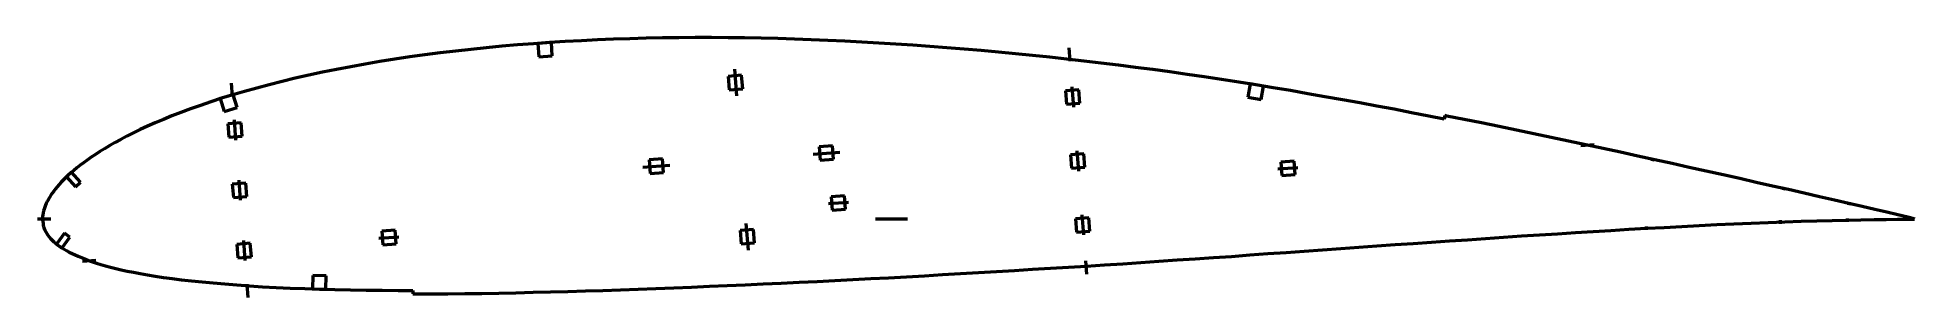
# Model space of a CAD drawing. Header units: metres. Extents: x -210 to 350, y -23 to 54.
import ezdxf

# ---------------------------------------------------------------- set-up
doc = ezdxf.new("R2010")
doc.units = ezdxf.units.M
for name, color, linetype, lineweight in [('FoilLayer', 1, 'Continuous', 50), ('StringerLayer', 1, 'Continuous', 50), ('SubLayer', 1, 'Continuous', 50)]:
    doc.layers.add(name, color=color, linetype=linetype, lineweight=lineweight)

msp = doc.modelspace()

# ---------------------------------------------------------------- linework, layer by layer
at = {"layer": 'FoilLayer'}
for p, q in [((-80.74, 50.51), (-85.34, 49.99)), ((-76.11, 50.99), (-80.74, 50.51)), ((-71.45, 51.42), (-76.11, 50.99)), ((-66.76, 51.83), (-71.45, 51.42)), ((-62.04, 52.19), (-66.76, 51.83)), ((-57.3, 52.52), (-62.04, 52.19)), ((-52.53, 52.82), (-57.3, 52.52)), ((-47.75, 53.09), (-52.53, 52.82)), ((-42.95, 53.32), (-47.75, 53.09)), ((-38.13, 53.52), (-42.95, 53.32)), ((-33.29, 53.68), (-38.13, 53.52)), ((-28.44, 53.81), (-33.29, 53.68)), ((-23.57, 53.91), (-28.44, 53.81)), ((-18.7, 53.97), (-23.57, 53.91)), ((-13.8, 54.01), (-18.7, 53.97)), ((-8.9, 54.02), (-13.8, 54.01)), ((-3.98, 53.99), (-8.9, 54.02)), ((0.94, 53.93), (-3.98, 53.99)), ((5.88, 53.84), (0.94, 53.93)), ((10.84, 53.72), (5.88, 53.84)), ((15.82, 53.57), (10.84, 53.72)), ((20.81, 53.39), (15.82, 53.57)), ((25.83, 53.19), (20.81, 53.39)), ((30.87, 52.95), (25.83, 53.19)), ((35.92, 52.68), (30.87, 52.95)), ((40.99, 52.39), (35.92, 52.68)), ((46.07, 52.07), (40.99, 52.39)), ((51.16, 51.74), (46.07, 52.07)), ((56.25, 51.38), (51.16, 51.74)), ((61.34, 50.99), (56.25, 51.38)), ((66.44, 50.57), (61.34, 50.99)), ((71.55, 50.13), (66.44, 50.57)), ((-116.54, 45.34), (-120.79, 44.54)), ((-112.22, 46.11), (-116.54, 45.34)), ((-107.85, 46.86), (-112.22, 46.11)), ((-103.43, 47.57), (-107.85, 46.86)), ((-98.97, 48.24), (-103.43, 47.57)), ((-94.46, 48.86), (-98.97, 48.24)), ((-89.92, 49.44), (-94.46, 48.86)), ((-85.34, 49.99), (-89.92, 49.44)), ((76.66, 49.67), (71.55, 50.13)), ((81.77, 49.19), (76.66, 49.67)), ((86.88, 48.69), (81.77, 49.19)), ((91.99, 48.16), (86.88, 48.69)), ((97.11, 47.6), (91.99, 48.16)), ((102.22, 47.01), (97.11, 47.6)), ((107.34, 46.4), (102.22, 47.01)), ((112.47, 45.78), (107.34, 46.4)), ((117.59, 45.15), (112.47, 45.78)), ((122.71, 44.48), (117.59, 45.15)), ((-140.88, 39.96), (-144.62, 38.97)), ((-137.03, 40.94), (-140.88, 39.96)), ((-133.1, 41.9), (-137.03, 40.94)), ((-129.08, 42.83), (-133.1, 41.9)), ((-124.97, 43.71), (-129.08, 42.83)), ((-120.79, 44.54), (-124.97, 43.71)), ((127.83, 43.78), (122.71, 44.48)), ((132.96, 43.04), (127.83, 43.78)), ((138.09, 42.28), (132.96, 43.04)), ((143.23, 41.51), (138.09, 42.28)), ((148.37, 40.73), (143.23, 41.51)), ((153.51, 39.92), (148.37, 40.73)), ((158.65, 39.08), (153.51, 39.92)), ((-161.42, 33.83), (-164.38, 32.77)), ((-158.33, 34.89), (-161.42, 33.83)), ((-155.11, 35.94), (-158.33, 34.89)), ((-151.74, 36.97), (-155.11, 35.94)), ((-148.25, 37.98), (-151.74, 36.97)), ((-144.62, 38.97), (-148.25, 37.98)), ((163.79, 38.21), (158.65, 39.08)), ((168.95, 37.31), (163.79, 38.21)), ((174.12, 36.41), (168.95, 37.31)), ((179.3, 35.5), (174.12, 36.41)), ((184.47, 34.59), (179.3, 35.5)), ((189.63, 33.63), (184.47, 34.59)), ((194.79, 32.65), (189.63, 33.63)), ((-174.88, 28.62), (-177.18, 27.61)), ((-172.45, 29.63), (-174.88, 28.62)), ((-169.89, 30.67), (-172.45, 29.63)), ((-167.2, 31.71), (-169.89, 30.67)), ((-164.38, 32.77), (-167.2, 31.71)), ((199.95, 31.65), (194.79, 32.65)), ((205.12, 30.63), (199.95, 31.65)), ((209.71, 29.74), (205.12, 30.63)), ((209.91, 30.77), (209.71, 29.74)), ((210.5, 30.65), (209.91, 30.77)), ((215.68, 29.65), (210.5, 30.65)), ((220.86, 28.63), (215.68, 29.65)), ((226.04, 27.57), (220.86, 28.63)), ((-186.86, 22.75), (-188.47, 21.82)), ((-185.15, 23.69), (-186.86, 22.75)), ((-183.33, 24.65), (-185.15, 23.69)), ((-181.4, 25.62), (-183.33, 24.65)), ((-179.35, 26.61), (-181.4, 25.62)), ((-177.18, 27.61), (-179.35, 26.61)), ((231.21, 26.48), (226.04, 27.57)), ((236.39, 25.37), (231.21, 26.48)), ((241.56, 24.26), (236.39, 25.37)), ((246.75, 23.17), (241.56, 24.26)), ((251.93, 22.09), (246.75, 23.17)), ((-195.16, 17.54), (-196.26, 16.74)), ((-193.99, 18.35), (-195.16, 17.54)), ((-192.73, 19.18), (-193.99, 18.35)), ((-191.4, 20.04), (-192.73, 19.18)), ((-189.98, 20.92), (-191.4, 20.04)), ((-188.47, 21.82), (-189.98, 20.92)), ((257.1, 20.99), (251.93, 22.09)), ((262.27, 19.86), (257.1, 20.99)), ((267.43, 18.72), (262.27, 19.86)), ((272.57, 17.58), (267.43, 18.72)), ((277.69, 16.46), (272.57, 17.58)), ((-202.27, 11.62), (-202.92, 10.93)), ((-201.57, 12.31), (-202.27, 11.62)), ((-200.82, 13.02), (-201.57, 12.31)), ((-200.02, 13.73), (-200.82, 13.02)), ((-199.17, 14.46), (-200.02, 13.73)), ((-198.26, 15.2), (-199.17, 14.46)), ((-197.29, 15.97), (-198.26, 15.2)), ((-196.26, 16.74), (-197.29, 15.97)), ((282.8, 15.35), (277.69, 16.46)), ((287.86, 14.25), (282.8, 15.35)), ((292.88, 13.12), (287.86, 14.25)), ((297.85, 12), (292.88, 13.12)), ((302.78, 10.88), (297.85, 12)), ((-206.76, 5.81), (-207.1, 5.2)), ((-206.4, 6.42), (-206.76, 5.81)), ((-206.01, 7.04), (-206.4, 6.42)), ((-205.59, 7.67), (-206.01, 7.04)), ((-205.13, 8.3), (-205.59, 7.67)), ((-204.64, 8.95), (-205.13, 8.3)), ((-204.11, 9.6), (-204.64, 8.95)), ((-203.53, 10.26), (-204.11, 9.6)), ((-202.92, 10.93), (-203.53, 10.26)), ((307.64, 9.78), (302.78, 10.88)), ((312.43, 8.73), (307.64, 9.78)), ((317.12, 7.67), (312.43, 8.73)), ((321.7, 6.62), (317.12, 7.67)), ((326.13, 5.59), (321.7, 6.62)), ((-208.47, 0.73), (-208.5, 0.21)), ((-208.5, 0.21), (-208.47, -0.27)), ((-208.4, 1.22), (-208.47, 0.73)), ((-208.3, 1.81), (-208.4, 1.22)), ((-208.19, 2.38), (-208.3, 1.81)), ((-208.05, 2.95), (-208.19, 2.38)), ((-207.87, 3.5), (-208.05, 2.95)), ((-207.66, 4.05), (-207.87, 3.5)), ((-207.4, 4.61), (-207.66, 4.05)), ((-207.1, 5.2), (-207.4, 4.61)), ((330.37, 4.6), (326.13, 5.59)), ((334.4, 3.67), (330.37, 4.6)), ((338.18, 2.8), (334.4, 3.67)), ((341.71, 1.97), (338.18, 2.8)), ((344.98, 1.2), (341.71, 1.97)), ((348.01, 0.5), (344.98, 1.2)), ((349.9, 0.06), (348.01, 0.5)), ((349.99, -0.08), (349.9, 0.06)), ((-208.47, -0.27), (-208.43, -0.82)), ((-208.43, -0.82), (-208.37, -1.35)), ((-208.37, -1.35), (-208.29, -1.86)), ((-208.29, -1.86), (-208.18, -2.37)), ((-208.18, -2.37), (-208.02, -2.86)), ((-208.02, -2.86), (-207.82, -3.37)), ((-207.82, -3.37), (-207.57, -3.86)), ((-207.57, -3.86), (-207.27, -4.36)), ((-207.27, -4.36), (-206.92, -4.85)), ((-206.92, -4.85), (-206.53, -5.35)), ((-206.53, -5.35), (-206.11, -5.84)), ((222.02, -5.81), (227.4, -5.44)), ((227.4, -5.44), (232.77, -5.09)), ((232.77, -5.09), (238.14, -4.74)), ((238.14, -4.74), (243.48, -4.41)), ((243.48, -4.41), (248.81, -4.08)), ((248.81, -4.08), (254.13, -3.74)), ((254.13, -3.74), (259.44, -3.41)), ((259.44, -3.41), (264.75, -3.09)), ((264.75, -3.09), (270.03, -2.8)), ((270.03, -2.8), (275.3, -2.53)), ((275.3, -2.53), (280.56, -2.26)), ((280.56, -2.26), (285.79, -1.98)), ((285.79, -1.98), (290.98, -1.71)), ((290.98, -1.71), (296.14, -1.48)), ((296.14, -1.48), (301.26, -1.26)), ((301.26, -1.26), (306.33, -1.05)), ((306.33, -1.05), (311.3, -0.87)), ((311.3, -0.87), (316.16, -0.72)), ((316.16, -0.72), (320.89, -0.58)), ((320.89, -0.58), (325.48, -0.46)), ((325.48, -0.46), (329.86, -0.35)), ((329.86, -0.35), (334.02, -0.28)), ((334.02, -0.28), (337.93, -0.21)), ((337.93, -0.21), (341.57, -0.15)), ((341.57, -0.15), (344.95, -0.11)), ((344.95, -0.11), (348.06, -0.09)), ((348.06, -0.09), (349.99, -0.08)), ((-206.11, -5.84), (-205.65, -6.32)), ((-205.65, -6.32), (-205.15, -6.79)), ((-205.15, -6.79), (-204.61, -7.26)), ((-204.61, -7.26), (-204.04, -7.72)), ((-204.04, -7.72), (-203.42, -8.16)), ((-203.42, -8.16), (-202.77, -8.6)), ((-202.77, -8.6), (-202.07, -9.03)), ((-202.07, -9.03), (-201.32, -9.46)), ((-201.32, -9.46), (-200.53, -9.88)), ((-200.53, -9.88), (-199.7, -10.3)), ((-199.7, -10.3), (-198.81, -10.71)), ((-198.81, -10.71), (-197.88, -11.13)), ((-197.88, -11.13), (-196.91, -11.54)), ((140.84, -11.53), (146.26, -11.15)), ((146.26, -11.15), (151.68, -10.75)), ((151.68, -10.75), (157.1, -10.35)), ((157.1, -10.35), (162.52, -9.97)), ((162.52, -9.97), (167.94, -9.6)), ((167.94, -9.6), (173.37, -9.23)), ((173.37, -9.23), (178.8, -8.85)), ((178.8, -8.85), (184.22, -8.45)), ((184.22, -8.45), (189.63, -8.04)), ((189.63, -8.04), (195.04, -7.65)), ((195.04, -7.65), (200.45, -7.28)), ((200.45, -7.28), (205.86, -6.92)), ((205.86, -6.92), (211.25, -6.56)), ((211.25, -6.56), (216.64, -6.19)), ((216.64, -6.19), (222.02, -5.81)), ((-196.91, -11.54), (-195.87, -11.94)), ((-195.87, -11.94), (-194.78, -12.35)), ((-194.78, -12.35), (-193.62, -12.75)), ((-193.62, -12.75), (-192.4, -13.15)), ((-192.4, -13.15), (-191.1, -13.55)), ((-191.1, -13.55), (-189.71, -13.94)), ((-189.71, -13.94), (-188.25, -14.35)), ((-188.25, -14.35), (-186.69, -14.74)), ((-186.69, -14.74), (-185.04, -15.14)), ((-185.04, -15.14), (-183.27, -15.53)), ((-183.27, -15.53), (-181.38, -15.91)), ((-181.38, -15.91), (-179.36, -16.29)), ((-179.36, -16.29), (-177.19, -16.66)), ((-177.19, -16.66), (-174.89, -17.04)), ((54.63, -16.91), (59.99, -16.6)), ((59.99, -16.6), (65.35, -16.3)), ((65.35, -16.3), (70.71, -16)), ((70.71, -16), (76.08, -15.69)), ((76.08, -15.69), (81.45, -15.36)), ((81.45, -15.36), (86.82, -15.02)), ((86.82, -15.02), (92.2, -14.68)), ((92.2, -14.68), (97.59, -14.35)), ((97.59, -14.35), (102.98, -14.03)), ((102.98, -14.03), (108.38, -13.7)), ((108.38, -13.7), (113.78, -13.35)), ((113.78, -13.35), (119.19, -12.97)), ((119.19, -12.97), (124.59, -12.59)), ((124.59, -12.59), (130.01, -12.23)), ((130.01, -12.23), (135.42, -11.88)), ((135.42, -11.88), (140.84, -11.53)), ((-174.89, -17.04), (-172.43, -17.42)), ((-172.43, -17.42), (-169.81, -17.78)), ((-169.81, -17.78), (-167.02, -18.13)), ((-167.02, -18.13), (-164.06, -18.47)), ((-164.06, -18.47), (-160.93, -18.79)), ((-160.93, -18.79), (-157.63, -19.09)), ((-157.63, -19.09), (-154.15, -19.37)), ((-154.15, -19.37), (-150.53, -19.66)), ((-150.53, -19.66), (-146.76, -19.94)), ((-146.76, -19.94), (-142.85, -20.19)), ((-142.85, -20.19), (-138.79, -20.4)), ((-138.79, -20.4), (-134.59, -20.59)), ((-134.59, -20.59), (-130.27, -20.75)), ((-130.27, -20.75), (-125.83, -20.88)), ((-125.83, -20.88), (-121.29, -21)), ((-121.29, -21), (-116.66, -21.12)), ((-116.66, -21.12), (-111.96, -21.21)), ((-111.96, -21.21), (-107.2, -21.27)), ((-107.2, -21.27), (-102.37, -21.29)), ((-102.37, -21.29), (-98, -21.29)), ((-98, -21.29), (-98, -22.34)), ((-98, -22.34), (-97.48, -22.34)), ((-97.48, -22.34), (-92.54, -22.31)), ((-92.54, -22.31), (-87.56, -22.29)), ((-87.56, -22.29), (-82.54, -22.25)), ((-82.54, -22.25), (-77.48, -22.19)), ((-77.48, -22.19), (-72.4, -22.09)), ((-72.4, -22.09), (-67.29, -21.98)), ((-67.29, -21.98), (-62.14, -21.86)), ((-62.14, -21.86), (-56.97, -21.73)), ((-56.97, -21.73), (-51.77, -21.6)), ((-51.77, -21.6), (-46.55, -21.46)), ((-46.55, -21.46), (-41.32, -21.29)), ((-41.32, -21.29), (-36.06, -21.11)), ((-36.06, -21.11), (-30.78, -20.91)), ((-30.78, -20.91), (-25.49, -20.71)), ((-25.49, -20.71), (-20.18, -20.51)), ((-20.18, -20.51), (-14.87, -20.3)), ((-14.87, -20.3), (-9.54, -20.08)), ((-9.54, -20.08), (-4.2, -19.85)), ((-4.2, -19.85), (1.15, -19.62)), ((1.15, -19.62), (6.51, -19.38)), ((6.51, -19.38), (11.86, -19.13)), ((11.86, -19.13), (17.22, -18.87)), ((17.22, -18.87), (22.57, -18.61)), ((22.57, -18.61), (27.92, -18.34)), ((27.92, -18.34), (33.26, -18.08)), ((33.26, -18.08), (38.59, -17.8)), ((38.59, -17.8), (43.93, -17.52)), ((43.93, -17.52), (49.28, -17.22)), ((49.28, -17.22), (54.63, -16.91))]:
    msp.add_line(p, q, dxfattribs=at)
at = {"layer": 'StringerLayer'}
for p, q in [((-56.7, 52.57), (-60.69, 52.28)), ((-60.69, 52.28), (-60.41, 48.29)), ((-56.42, 48.57), (-56.7, 52.57)), ((-60.41, 48.29), (-56.42, 48.57)), ((151.78, 40.21), (151.14, 36.26)), ((155.73, 39.56), (151.78, 40.21)), ((155.08, 35.61), (155.73, 39.56)), ((-151.65, 37), (-155.47, 35.83)), ((-155.47, 35.83), (-154.3, 32.01)), ((-150.48, 33.18), (-151.65, 37)), ((151.14, 36.26), (155.08, 35.61)), ((-154.3, 32.01), (-150.48, 33.18)), ((-199.85, 13.88), (-201.34, 12.55)), ((-201.34, 12.55), (-198.67, 9.57)), ((-197.18, 10.9), (-199.85, 13.88)), ((-198.67, 9.57), (-197.18, 10.9)), ((-201.97, -4.27), (-204.33, -7.51)), ((-202.71, -8.68), (-200.35, -5.45)), ((-200.35, -5.45), (-201.97, -4.27)), ((-204.33, -7.51), (-202.71, -8.68)), ((-127.84, -16.82), (-127.96, -20.82)), ((-127.96, -20.82), (-123.96, -20.93)), ((-123.84, -16.93), (-127.84, -16.82)), ((-123.96, -20.93), (-123.84, -16.93))]:
    msp.add_line(p, q, dxfattribs=at)
at = {"layer": 'SubLayer'}
for p, q in [((97.73, 51.01), (98.04, 47.03)), ((-152.2, 40.44), (-151.89, 36.45)), ((0.07, 42.78), (-3.92, 42.47)), ((-3.92, 42.47), (-3.61, 38.49)), ((-2.07, 44.62), (-1.46, 36.64)), ((0.38, 38.79), (0.07, 42.78)), ((98.63, 39.31), (99.09, 33.33)), ((-3.61, 38.49), (0.38, 38.79)), ((100.7, 38.46), (96.71, 38.16)), ((96.71, 38.16), (97.02, 34.17)), ((97.02, 34.17), (101.01, 34.48)), ((101.01, 34.48), (100.7, 38.46)), ((-149.28, 28.63), (-153.27, 28.32)), ((-153.27, 28.32), (-152.96, 24.33)), ((-151.35, 29.47), (-150.89, 23.49)), ((-148.97, 24.64), (-149.28, 28.63)), ((-152.96, 24.33), (-148.97, 24.64)), ((-23.54, 17.86), (-27.52, 17.55)), ((-27.52, 17.55), (-27.22, 13.56)), ((-23.23, 13.87), (-23.54, 17.86)), ((21.39, 19.31), (29.36, 19.92)), ((27.22, 21.76), (23.23, 21.46)), ((23.23, 21.46), (23.54, 17.47)), ((23.54, 17.47), (27.52, 17.77)), ((27.52, 17.77), (27.22, 21.76)), ((102.17, 19.41), (98.18, 19.1)), ((98.18, 19.1), (98.49, 15.11)), ((100.1, 20.25), (100.56, 14.27)), ((102.47, 15.42), (102.17, 19.41)), ((164.91, 17.24), (160.92, 16.94)), ((160.92, 16.94), (161.23, 12.95)), ((165.21, 13.26), (164.91, 17.24)), ((250.48, 21.82), (254.47, 22.13)), ((271.87, 17.23), (272.1, 18.2)), ((-149.97, 11.52), (-149.51, 5.54)), ((-29.36, 15.4), (-21.39, 16.02)), ((-27.22, 13.56), (-23.23, 13.87)), ((98.49, 15.11), (102.47, 15.42)), ((160.08, 14.87), (166.06, 15.33)), ((161.23, 12.95), (165.21, 13.26)), ((-147.9, 10.68), (-151.89, 10.37)), ((-151.89, 10.37), (-151.58, 6.38)), ((-151.58, 6.38), (-147.59, 6.69)), ((-147.59, 6.69), (-147.9, 10.68)), ((30.8, 6.92), (26.81, 6.62)), ((26.81, 6.62), (27.11, 2.63)), ((31.1, 2.94), (30.8, 6.92)), ((310.92, 8.55), (311.15, 9.52)), ((-210, 0), (-206, 0)), ((25.96, 4.55), (31.95, 5.01)), ((27.11, 2.63), (31.1, 2.94)), ((40, 0), (49.6, 0)), ((103.63, 0.35), (99.65, 0.05)), ((99.65, 0.05), (99.95, -3.94)), ((101.56, 1.2), (102.02, -4.78)), ((103.94, -3.63), (103.63, 0.35)), ((330.01, -0.85), (329.99, 0.15)), ((330.41, 4.08), (330.64, 5.05)), ((-108.15, -5.77), (-102.17, -5.31)), ((-103.32, -3.39), (-107.3, -3.7)), ((-107.3, -3.7), (-107, -7.69)), ((-103.01, -7.38), (-103.32, -3.39)), ((3.61, -3.16), (-0.38, -3.47)), ((-0.38, -3.47), (-0.07, -7.46)), ((2.07, -9.3), (1.46, -1.32)), ((3.92, -7.15), (3.61, -3.16)), ((99.95, -3.94), (103.94, -3.63)), ((270.07, -3.3), (270.03, -2.3)), ((310.02, -1.42), (310, -0.42)), ((-146.52, -7.27), (-150.51, -7.58)), ((-150.51, -7.58), (-150.2, -11.57)), ((-148.59, -6.43), (-148.13, -12.41)), ((-146.21, -11.26), (-146.52, -7.27)), ((-107, -7.69), (-103.01, -7.38)), ((-0.07, -7.46), (3.92, -7.15)), ((-196.56, -12.58), (-192.57, -12.27)), ((-150.2, -11.57), (-146.21, -11.26)), ((102.62, -12.5), (102.92, -16.49)), ((-147.59, -19.4), (-147.29, -23.38))]:
    msp.add_line(p, q, dxfattribs=at)

doc.saveas('drawing.dxf')
